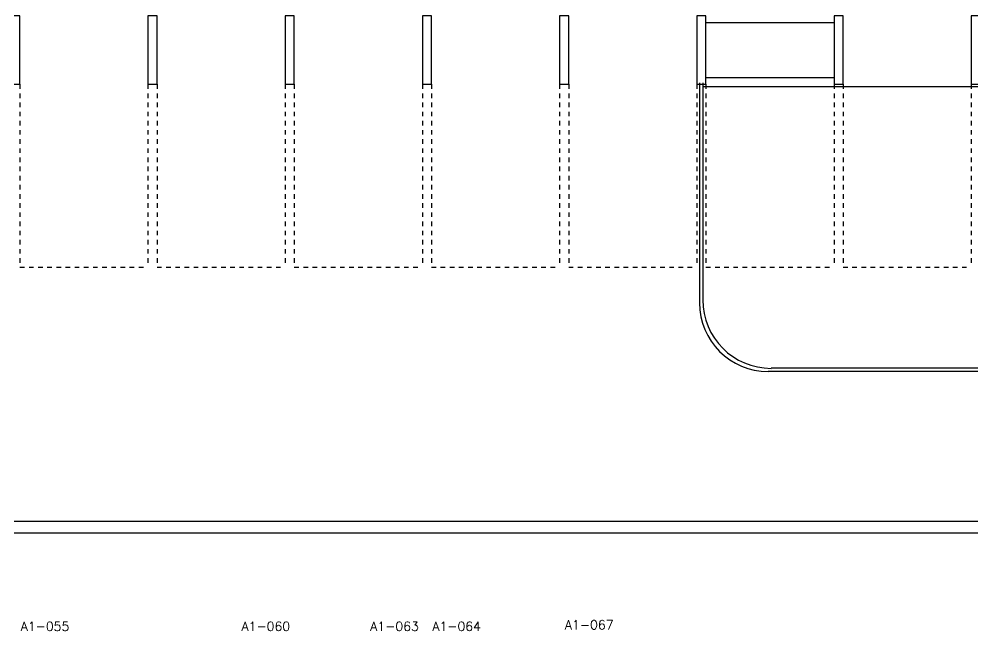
# Model space of a CAD drawing. Extents: x -31 to 207, y 425 to 518.
# Drawn here: x 36.37 to 57.23, y 453.38 to 466.76 of the extents above; entities that cross this region are included whole.
import ezdxf

# ---------------------------------------------------------------- set-up
doc = ezdxf.new("R2010")
doc.units = 0
doc.header["$LTSCALE"] = 0.01
doc.header["$MEASUREMENT"] = 0
doc.linetypes.add('HIDDEN2', pattern=[0.1875, 0.125, -0.0625])
doc.layers.get('0').update_dxf_attribs({"linetype": 'CONTINUOUS'})
for name, color, linetype in [('BANC', 2, 'CONTINUOUS'), ('ESTR', 3, 'CONTINUOUS'), ('PISO', 1, 'CONTINUOUS'), ('PROJ', 1, 'HIDDEN2'), ('TEXTO-ENDEREÇO', 2, 'CONTINUOUS')]:
    doc.layers.add(name, color=color, linetype=linetype)
doc.styles.add('UNB-100-1', font='simplex.shx', dxfattribs={"height": 0.2})

# ---------------------------------------------------------------- blocks, each defined once
blk = doc.blocks.new('PILAR-SLS')
blk.add_lwpolyline([(0.003, -44.497), (0.203, -44.497), (0.203, -42.997), (0.003, -42.997)], close=True)

msp = doc.modelspace()

# ---------------------------------------------------------------- linework, layer by layer
at = {"layer": 'BANC'}
for p, q in [((198.406, 455.772), (-17.61, 455.772)), ((198.406, 455.522), (-17.61, 455.522))]:
    msp.add_line(p, q, dxfattribs=at)
at = {"layer": 'PISO'}
for p, q in [((51.39, 466.681), (54.19, 466.681)), ((51.39, 465.481), (54.19, 465.481)), ((51.249, 465.366), (51.249, 460.553)), ((51.319, 465.366), (51.319, 460.623)), ((51.319, 465.281), (72.249, 465.281)), ((54.39, 465.331), (54.39, 465.281)), ((70.819, 459.053), (52.749, 459.053)), ((70.749, 459.123), (52.819, 459.123))]:
    msp.add_line(p, q, dxfattribs=at)
for centre in [(52.749, 460.553), (52.819, 460.623)]:
    msp.add_ellipse(centre, major_axis=(-1.061, 1.061), ratio=1, start_param=0.785398, end_param=2.356194, dxfattribs=at)
at = {"layer": 'PROJ'}
for p, q in [((36.39, 465.331), (36.39, 461.331)), ((39.19, 465.331), (39.19, 461.331)), ((39.39, 465.331), (39.39, 461.331)), ((42.19, 465.331), (42.19, 461.331)), ((42.39, 465.331), (42.39, 461.331)), ((45.19, 465.331), (45.19, 461.331)), ((45.39, 465.331), (45.39, 461.331)), ((48.19, 465.331), (48.19, 461.331)), ((48.39, 465.331), (48.39, 461.331)), ((51.19, 465.331), (51.19, 461.331)), ((51.39, 465.331), (51.39, 461.331)), ((54.19, 465.331), (54.19, 461.331)), ((54.39, 465.331), (54.39, 461.331)), ((57.19, 465.331), (57.19, 461.331)), ((36.39, 461.331), (39.19, 461.331)), ((39.39, 461.331), (42.19, 461.331)), ((42.39, 461.331), (45.19, 461.331)), ((45.39, 461.331), (48.19, 461.331)), ((48.39, 461.331), (51.19, 461.331)), ((51.39, 461.331), (54.19, 461.331)), ((54.39, 461.331), (57.19, 461.331))]:
    msp.add_line(p, q, dxfattribs=at)

# ---------------------------------------------------------------- block references
at = {"layer": 'ESTR'}
for p in [(36.187, 509.828), (39.187, 509.828), (42.187, 509.828), (45.187, 509.828), (48.187, 509.828), (51.187, 509.828), (54.187, 509.828), (57.187, 509.828)]:
    msp.add_blockref('PILAR-SLS', p, dxfattribs=at)

# ---------------------------------------------------------------- texts
at = {"layer": 'TEXTO-ENDEREÇO', "style": 'UNB-100-1'}
for s, p in [('A1-055', (36.409, 453.384)), ('A1-060', (41.237, 453.384)), ('A1-063', (44.051, 453.384)), ('A1-064', (45.409, 453.384)), ('A1-067', (48.307, 453.417))]:
    msp.add_text(s, height=0.2, dxfattribs=at).set_placement(p)

doc.saveas('drawing.dxf')
